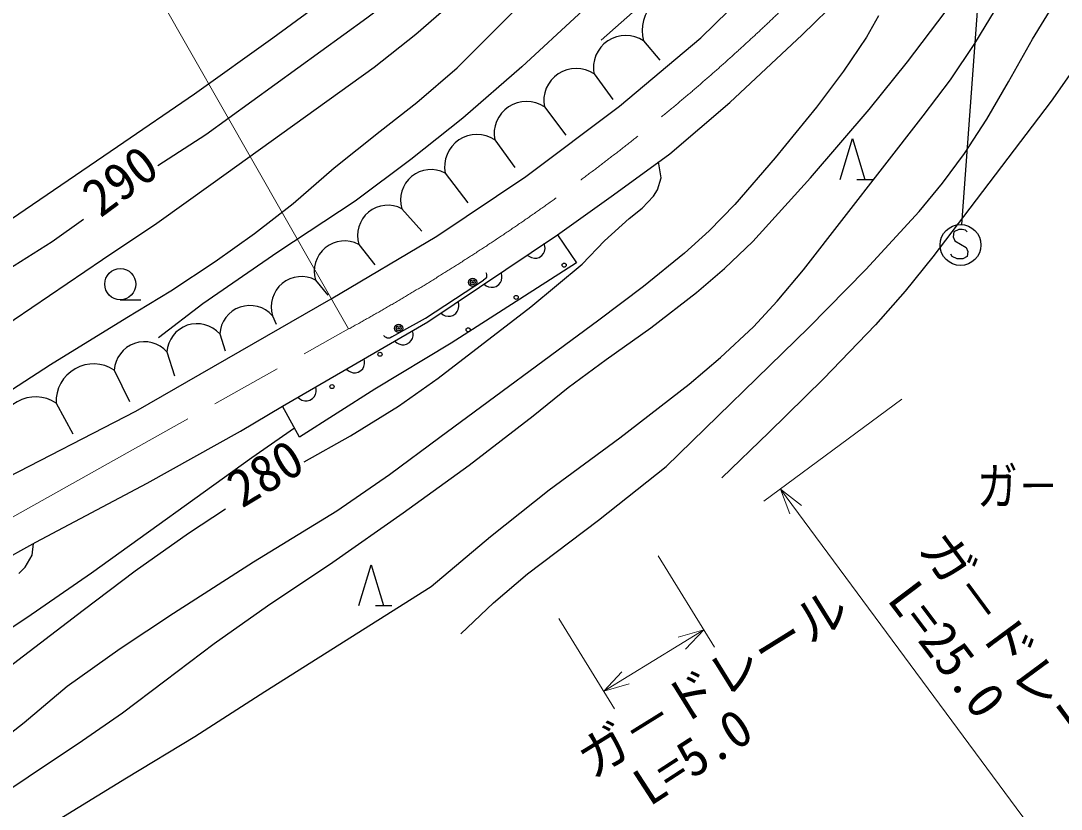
# Model space of a CAD drawing. Units: millimetres, scale not verified. Extents: x 40000 to 680000, y 20000 to 380000.
# Drawn here: x 329542 to 380378, y 270427 to 308943 of the extents above; entities that cross this region are included whole.
import ezdxf
from ezdxf.enums import TextEntityAlignment as Align

# ---------------------------------------------------------------- set-up
doc = ezdxf.new("R2010")
doc.units = ezdxf.units.MM
doc.header["$LTSCALE"] = 1000
doc.linetypes.add('CHAIN', pattern=[18.5, 12, -1.5, 3.5, -1.5])
for name, color, linetype, lineweight in [('M-BGD', 7, 'Continuous', 25), ('M-BGD-EXST', 7, 'Continuous', 25), ('M-BMK', 2, 'CHAIN', 13), ('M-STR-HTXT', 7, 'Continuous', 13)]:
    doc.layers.add(name, color=color, linetype=linetype, lineweight=lineweight)
doc.styles.add('ＭＳ ゴシック', font='')
doc.styles.get('ＭＳ ゴシック').set_extended_font_data('MS Gothic')

msp = doc.modelspace()

# ---------------------------------------------------------------- linework, layer by layer
at = {"layer": 'M-BGD'}
for p, q in [((362768, 308117), (366372, 311631)), ((367720, 308255), (370808, 311290)), ((358788, 304771), (362768, 308117)), ((364191, 304947), (367720, 308255)), ((359976, 307964), (360765, 307024)), ((357551, 306349), (358472, 305104)), ((354222, 301341), (358788, 304771)), ((355125, 304735), (356179, 303351)), ((361250, 302451), (364191, 304947)), ((352700, 303121), (353683, 301769)), ((369585, 301189), (370186, 303188)), ((370186, 303188), (370785, 301188)), ((358505, 300445), (361250, 302451)), ((350275, 301507), (351390, 300052)), ((349865, 298414), (354222, 301341)), ((370385, 301188), (371185, 301187)), ((355761, 298488), (358505, 300445)), ((348166, 299764), (349131, 298671)), ((344713, 295354), (349865, 298414)), ((349438, 294231), (355760, 298488)), ((355761, 298488), (356690, 297116)), ((346057, 298021), (346837, 297022)), ((355155, 297936), (355121, 298058)), ((355161, 297819), (355155, 297936)), ((354292, 297499), (354392, 297422)), ((354392, 297422), (354498, 297372)), ((354875, 297385), (355008, 297475)), ((355008, 297475), (355085, 297575)), ((355085, 297575), (355134, 297680)), ((355134, 297680), (355161, 297819)), ((356690, 297116), (350565, 293202)), ((354498, 297372), (354637, 297345)), ((354637, 297345), (354753, 297351)), ((354753, 297351), (354875, 297385)), ((352265, 296643), (352287, 296609)), ((352290, 296421), (352265, 296368)), ((352287, 296609), (352303, 296548)), ((352305, 296490), (352290, 296421)), ((352303, 296548), (352305, 296490)), ((353048, 296517), (353014, 296639)), ((353027, 296262), (353054, 296400)), ((353054, 296400), (353048, 296517)), ((343949, 296278), (344544, 295540)), ((349314, 294423), (351731, 295997)), ((351731, 295997), (352150, 296270)), ((352217, 296313), (352150, 296270)), ((352185, 296080), (352285, 296003)), ((352265, 296368), (352217, 296313)), ((352285, 296003), (352390, 295954)), ((352390, 295954), (352529, 295926)), ((352529, 295926), (352646, 295933)), ((352646, 295933), (352768, 295966)), ((352768, 295966), (352900, 296056)), ((352900, 296056), (352978, 296156)), ((352978, 296156), (353027, 296262)), ((334403, 295318), (335404, 295318)), ((335166, 289877), (344713, 295354)), ((350941, 295098), (350907, 295220)), ((350920, 294843), (350947, 294982)), ((350947, 294982), (350941, 295098)), ((341840, 294534), (342015, 294127)), ((348106, 293742), (349314, 294423)), ((350077, 294661), (350177, 294584)), ((350177, 294584), (350283, 294535)), ((350283, 294535), (350422, 294508)), ((350422, 294508), (350538, 294514)), ((350538, 294514), (350660, 294548)), ((350660, 294548), (350793, 294637)), ((350793, 294637), (350870, 294737)), ((350870, 294737), (350920, 294843)), ((342333, 290122), (349438, 294231)), ((339262, 293649), (339520, 292814)), ((347301, 293540), (347287, 293566)), ((347335, 293502), (347301, 293540)), ((347390, 293464), (347335, 293502)), ((347436, 293444), (347390, 293464)), ((347486, 293438), (347436, 293444)), ((347553, 293441), (347486, 293438)), ((347601, 293457), (347553, 293441)), ((347671, 293496), (347601, 293457)), ((347671, 293496), (348106, 293742)), ((348618, 293318), (348674, 293420)), ((348674, 293420), (348711, 293556)), ((348712, 293673), (348687, 293797)), ((348711, 293556), (348712, 293673)), ((350565, 293202), (346840, 290952)), ((347821, 293296), (347916, 293212)), ((347916, 293212), (348018, 293156)), ((348018, 293156), (348155, 293119)), ((348155, 293119), (348271, 293117)), ((348271, 293117), (348395, 293143)), ((348395, 293143), (348534, 293223)), ((348534, 293223), (348618, 293318)), ((336684, 292764), (337059, 291603)), ((346344, 292303), (346318, 292427)), ((334106, 291879), (334846, 290346)), ((345453, 291926), (345547, 291843)), ((345547, 291843), (345649, 291786)), ((346027, 291773), (346165, 291853)), ((346165, 291853), (346249, 291948)), ((346249, 291948), (346306, 292050)), ((346306, 292050), (346342, 292187)), ((346342, 292187), (346344, 292303)), ((345649, 291786), (345786, 291750)), ((345786, 291750), (345903, 291748)), ((345903, 291748), (346027, 291773)), ((346840, 290952), (343165, 288603)), ((343937, 290680), (343974, 290817)), ((343975, 290934), (343950, 291057)), ((343974, 290817), (343975, 290934)), ((343084, 290557), (343179, 290473)), ((343179, 290473), (343281, 290416)), ((343281, 290416), (343418, 290380)), ((343418, 290380), (343534, 290378)), ((343534, 290378), (343658, 290403)), ((343658, 290403), (343797, 290484)), ((343797, 290484), (343880, 290578)), ((343880, 290578), (343937, 290680)), ((326077, 285195), (335166, 289877)), ((331272, 290268), (332081, 288764)), ((340275, 288900), (342333, 290123)), ((343165, 288603), (342333, 290123)), ((335718, 286356), (340275, 288900)), ((330278, 283470), (335718, 286356)), ((326652, 281465), (330278, 283470)), ((346067, 280371), (346669, 282371)), ((346669, 282371), (347267, 280370)), ((346867, 280370), (347667, 280370))]:
    msp.add_line(p, q, dxfattribs=at)
for points in [[(357897, 307990), (360135, 309988), (362212, 311977), (365229, 314797), (368196, 317732), (368971, 318653), (369784, 319794), (370281, 320659), (370781, 321753), (371181, 322890), (371520, 324180), (372140, 327932), (372924, 332008), (373219, 332964), (373657, 333994), (374557, 335601)], [(370389, 332783), (369822, 329825), (369086, 326611), (368413, 324729), (367703, 323063), (366972, 321639), (366062, 320107), (364944, 318448), (363686, 316776), (361968, 314666), (360121, 312560), (358548, 310923), (356811, 309268), (354022, 306698), (351148, 304193), (348599, 302166), (345872, 300134), (342094, 297647), (338437, 295122), (336264, 293449)], [(315912, 283759), (319535, 285524), (323232, 287445), (325407, 288635), (327499, 289894), (330993, 292157), (334723, 294447), (336878, 295752), (339046, 297188), (340962, 298550), (342856, 300024), (344858, 301753), (347104, 303548), (348887, 304951), (350859, 306646), (353618, 309391), (356238, 312159), (361510, 319925), (363213, 322834), (364764, 325690), (365169, 326755), (365560, 328100), (365652, 328448)], [(308572, 281921), (310390, 283162), (312347, 284368), (320662, 289144), (323299, 290563), (325750, 292002), (333536, 297277), (336190, 299056), (338944, 301033), (346807, 306671), (348837, 308297), (350834, 310034), (352481, 311554), (354307, 313407), (355226, 314531), (356151, 315837), (357342, 317613), (358383, 319346), (359081, 320786), (359652, 322204), (360264, 323937)], [(355982, 320327), (355243, 318686), (354401, 317085), (353751, 316075), (352990, 315101), (351318, 313302), (349467, 311476), (348041, 310273), (346446, 309065), (338589, 303378), (336242, 301858)], [(292892, 268774), (293614, 270425), (294404, 271951), (295365, 273474), (296467, 275014), (298432, 277539), (300570, 280112), (301893, 281673), (303408, 283268), (304325, 284051), (305622, 284991), (307761, 286380), (310007, 287716), (318160, 292484), (326308, 297380), (334275, 302809), (338024, 305375), (341852, 308119), (344588, 310138), (347119, 312135), (348391, 313254), (349594, 314451), (352107, 317533)], [(401824, 300134), (400352, 302030), (398807, 303844), (395717, 307190), (392555, 310444), (391401, 311438), (390042, 312469), (389202, 313019), (388305, 313461), (387718, 313632), (386879, 313749), (386478, 313729), (386090, 313596), (385783, 313364), (385389, 312889), (379884, 305017), (374105, 297408), (372761, 295736), (371304, 294087), (368767, 291456), (366089, 288825), (363800, 286613)], [(326388, 266869), (334706, 271966), (338038, 273979), (341464, 276170), (349587, 281306), (352498, 283750), (355361, 286022), (358811, 288568), (362200, 291195), (363739, 292490), (365350, 293989), (366508, 295239), (367784, 296781), (373637, 304307), (374964, 306063), (376166, 307832), (378122, 311091)], [(351040, 278996), (352643, 280504), (354301, 281921), (357777, 284540), (361084, 287169), (368035, 293938), (370827, 296801), (373434, 299619), (374580, 301006), (375659, 302468), (376752, 304145), (377804, 305955), (378974, 308053), (380247, 310126)], [(324572, 268451), (332558, 273783), (334506, 275132), (336580, 276700), (338985, 278522), (341598, 280369), (344793, 282493), (348227, 284904), (351443, 287240), (354577, 289649), (356287, 291034), (358148, 292403), (360324, 293950), (362562, 295676), (363933, 296844), (365307, 298161), (368125, 301278), (370993, 304609), (372873, 306932), (374705, 309366)], [(371454, 309190), (370857, 308145), (369740, 306483), (368425, 304723), (366403, 302243), (364424, 299976), (363170, 298686), (361979, 297599), (359961, 295956), (357786, 294318), (350018, 288583), (347564, 286761), (344991, 284987), (340907, 282491), (337006, 279986), (334403, 278265), (331807, 276417), (329702, 274646), (327638, 273040)], [(343386, 287400), (345654, 288673), (347996, 290114), (349934, 291480), (351995, 293064), (354457, 294970), (356970, 297057), (358069, 298201), (359269, 299282), (359904, 299795), (360453, 300373), (360648, 300689), (360828, 301266), (360700, 302049)], [(332613, 299230), (331070, 298142), (329212, 296965), (325296, 294511), (321302, 292136), (313070, 287518), (310804, 286242), (308708, 284939), (306995, 283748), (305340, 282465), (304292, 281534), (303318, 280533), (301439, 278132)], [(326709, 277744), (329845, 279790), (332996, 281966), (340833, 287609), (342917, 289056)], [(324935, 274298), (332595, 280156), (335125, 282065), (337735, 283908), (339538, 285105)], [(329440, 281942), (329751, 282247), (330092, 282844), (330166, 283408)]]:
    msp.add_lwpolyline(points, dxfattribs=at)
for centre, major_axis, start_param, end_param in [((361755, 308475), (-1797, 441), 4.61733, 6.803724), ((359099, 306651), (-1533, 376), 4.364392, 6.716402), ((356674, 305037), (-1533, 376), 4.364392, 6.716402), ((354249, 303423), (-1533, 376), 4.364392, 6.716402), ((351824, 301809), (-1533, 376), 4.364392, 6.716402), ((349584, 300196), (-1439, 353), 4.467966, 6.819976), ((347475, 298453), (-1439, 353), 4.467966, 6.819976), ((345366, 296710), (-1439, 353), 4.467966, 6.819976), ((343257, 294967), (-1439, 353), 4.467966, 6.819976), ((340735, 293555), (-1434, 352), 4.107944, 6.459954), ((338157, 292669), (-1434, 352), 4.107944, 6.459954), ((335580, 291784), (-1434, 352), 4.107944, 6.459954), ((333099, 290353), (-1776, 436), 4.369416, 6.570753), ((330265, 288742), (-1776, 436), 4.369416, 6.570753)]:
    msp.add_ellipse(centre, major_axis=major_axis, ratio=0.999993, start_param=start_param, end_param=end_param, dxfattribs=at)
for centre, major_axis in [((356094, 297007), (0, 100)), ((334404, 296078), (1, 760)), ((351622, 296164), (0, 200)), ((351622, 296164), (0, 120)), ((351622, 296164), (0, 40)), ((353748, 295428), (0, 100)), ((348008, 293916), (0, 200)), ((348008, 293916), (0, 120)), ((348008, 293916), (0, 40)), ((351401, 293848), (0, 100)), ((347092, 292651), (0, 100)), ((344746, 291072), (0, 100))]:
    msp.add_ellipse(centre, major_axis=major_axis, ratio=0.999993, dxfattribs=at)
at = {"layer": 'M-BGD-EXST'}
for p, q in [((375528, 298988), (376970, 318683)), ((375139, 298630), (375099, 298390)), ((375379, 298750), (375139, 298630)), ((375539, 298750), (375379, 298750)), ((375699, 298710), (375539, 298750)), ((375779, 298630), (375699, 298710)), ((375099, 298390), (375178, 298190)), ((375178, 298190), (375738, 297870)), ((375058, 297430), (374978, 297550)), ((375298, 297310), (375058, 297430)), ((375778, 297430), (375578, 297310)), ((375738, 297870), (375818, 297670)), ((375818, 297670), (375778, 297430)), ((375578, 297310), (375298, 297310))]:
    msp.add_line(p, q, dxfattribs=at)
msp.add_ellipse((375458, 297990), major_axis=(1, 1000), ratio=0.999993, dxfattribs=at)
at = {"layer": 'M-BMK'}
msp.add_line((311087, 274616), (345559, 293887), dxfattribs=at)
msp.add_ellipse((297343, 381505), major_axis=(-97123, 23849), ratio=0.999993, start_param=2.314653, end_param=2.634742, dxfattribs=at)
at = {"layer": 'M-STR-HTXT'}
for p, q in [((345559, 293887), (330402, 320449)), ((372597, 290461), (365853, 285467)), ((367119, 284850), (366657, 286063)), ((366657, 286063), (367682, 285266)), ((366657, 286063), (381534, 265968)), ((363433, 278339), (360689, 282805)), ((355835, 279750), (358546, 275337)), ((358023, 276189), (362909, 279191)), ((361661, 278835), (362909, 279191)), ((362909, 279191), (362027, 278238)), ((358023, 276189), (358904, 277142)), ((359271, 276545), (358023, 276189))]:
    msp.add_line(p, q, dxfattribs=at)

# ---------------------------------------------------------------- texts
at = {"layer": 'M-BGD', "style": 'ＭＳ ゴシック'}
for s, rotation, p in [('290', 36.455, (333756, 298844)), ('280', 30.755, (340623, 284632))]:
    msp.add_text(s, height=1833, rotation=rotation, dxfattribs=at).set_placement(p, align=Align.BOTTOM_LEFT)
at = {"layer": 'M-STR-HTXT', "style": 'ＭＳ ゴシック', "width": 0.8}
msp.add_text('ガ－ドレール', height=1833, rotation=0.29, dxfattribs=at).set_placement((376266, 284743), align=Align.BOTTOM_LEFT)
at = {"layer": 'M-STR-HTXT', "style": 'ＭＳ ゴシック'}
for s, rotation, p in [('ガ－ドレール', 306.455, (372917, 282831)), ('L=25.0', 307.055, (371380, 280340)), ('ガ－ドレール', 31.855, (357742, 271409)), ('L=5.0', 32.955, (360554, 270067))]:
    msp.add_text(s, height=1833, rotation=rotation, dxfattribs=at).set_placement(p, align=Align.BOTTOM_LEFT)

doc.saveas('drawing.dxf')
